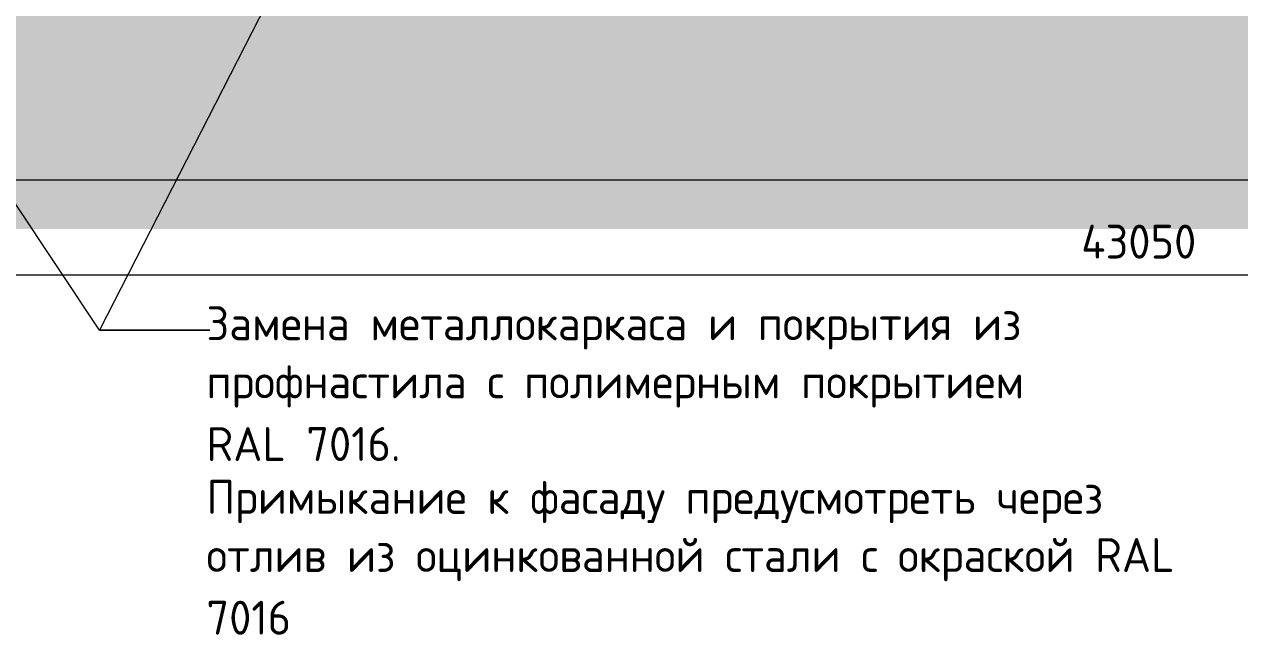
# Model space of a CAD drawing. Header units: millimetres. Extents: x -11345 to 411485, y -9810 to 73012.
# Drawn here: x 314069 to 323015, y 21241 to 25735 of the extents above; entities that cross this region are included whole.
import ezdxf

# ---------------------------------------------------------------- set-up
doc = ezdxf.new("R2010")
doc.units = ezdxf.units.MM
for name, color, linetype in [('PDF _Аннотация', 7, 'Continuous'), ('PDF _Размеры-100', 7, 'Continuous'), ('PDF _Текст', 7, 'Continuous'), ('PDF _Узлы', 7, 'Continuous')]:
    doc.layers.add(name, color=color, linetype=linetype)
doc.styles.add('PDF GOST Common', font='GOST_Common.ttf')

msp = doc.modelspace()

# ---------------------------------------------------------------- hatches: boundary and pattern name
at = {"layer": 'PDF _Узлы', "true_color": 0xffffff, "transparency": 33554687}
msp.add_hatch(color=7, dxfattribs=at).paths.add_polyline_path([(322841.87231, 27936.83478), (322841.87231, 28076.52504), (321859.80741, 28059.59289), (321504.23219, 28055.35985), (318138.9667, 28008.79643), (313609.61567, 27936.83478), (310765.0139, 27890.27135), (309203.02275, 27864.87312), (308034.70416, 27843.70793), (306481.17909, 27831.00882), (301113.68646, 27775.97932), (300093.52422, 27763.2802), (299331.57732, 27775.97932), (299064.8959, 27763.2802), (296537.77201, 27665.92032), (296537.77201, 24228.69318), (345725.67761, 24228.69318), (345725.67761, 27831.00882), (345264.27643, 27843.70793), (344718.21449, 27864.87312), (343968.9667, 27890.27135), (342055.63337, 27936.83478)])

# ---------------------------------------------------------------- linework, layer by layer
at = {"layer": 'PDF _Аннотация', "lineweight": 9}
msp.add_lwpolyline([(317292.35903, 28703.01472), (314621.31183, 23483.67843), (315434.0552, 23483.67843), (314621.31183, 23483.67843), (310875.07289, 29117.85248)], dxfattribs=at)
at = {"layer": 'PDF _Размеры-100', "lineweight": 20}
for points in [[(300597.25579, 24588.50144), (323548.78971, 24588.50144), (342000.60387, 24588.50144), (343947.80151, 24588.50144)], [(300597.25579, 23890.05012), (343947.80151, 23890.05012)]]:
    msp.add_lwpolyline(points, dxfattribs=at)

# ---------------------------------------------------------------- texts
at = {"layer": 'PDF _Текст', "attachment_point": 4, "style": 'PDF GOST Common'}
for s, insert, char_height in [('43050', (321848.58964, 24134.52746), 249.99885), ('Замена металлокаркаса и покрытия из', (315409.87779, 23499.54587), 249.9988497), ('профнастила с полимерным покрытием', (315409.87779, 23071.99177), 249.9988497), ('RAL 7016.', (315409.87779, 22644.43767), 249.99885), ('Примыкание к фасаду предусмотреть через', (315409.87779, 22221.11661), 249.9988497), ('отлив из оцинкованной стали с окраской RAL', (315409.87779, 21793.56251), 249.9988497), ('7016', (315409.87779, 21366.00842), 249.99885)]:
    msp.add_mtext(s, dxfattribs=dict(at, insert=insert, char_height=char_height))

doc.saveas('drawing.dxf')
